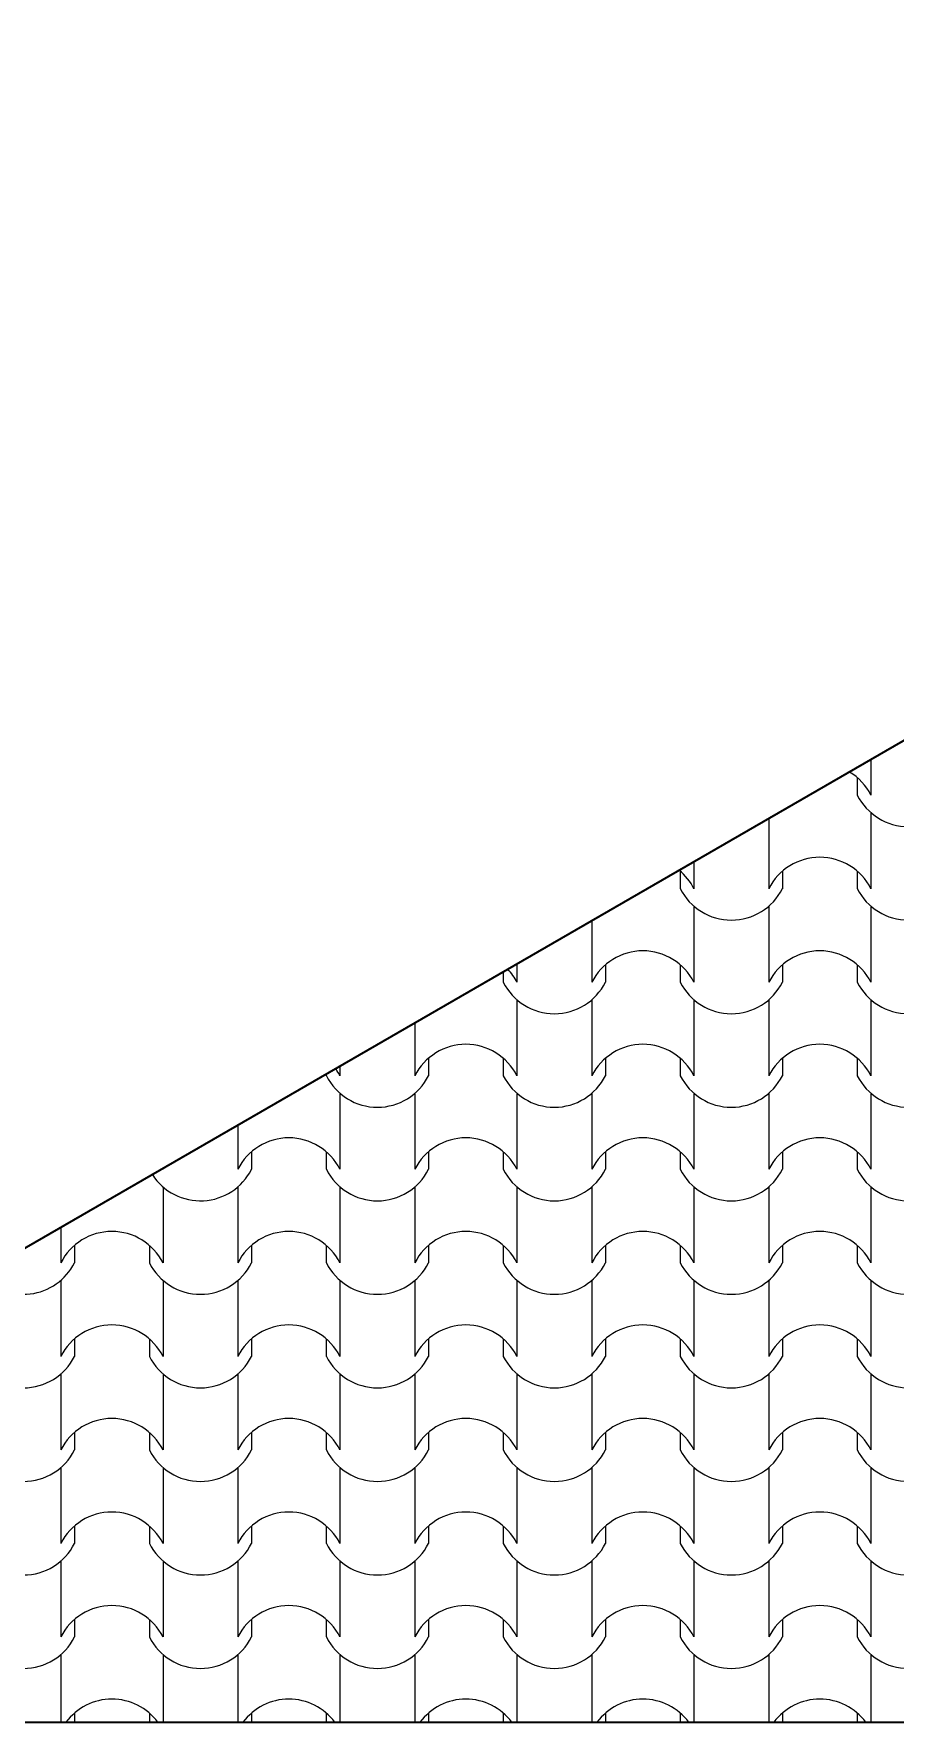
# Model space of a CAD drawing. Header units: millimetres. Extents: x 102766 to 172228, y -127504 to -81044.
# Drawn here: x 105985 to 107370, y -100472 to -97758 of the extents above; entities that cross this region are included whole.
import ezdxf

# ---------------------------------------------------------------- set-up
doc = ezdxf.new("R2010")
doc.units = ezdxf.units.MM
doc.header["$MEASUREMENT"] = 0
doc.layers.add('2D Drafting - General_Pen_No__105', color=7, linetype='Continuous', lineweight=13, true_color=0xcae6ff)
doc.layers.add('2D Drafting - General_Pen_No__82', color=7, linetype='Continuous', lineweight=20, true_color=0xaaaaaa)
doc.layers.add('Shell - Roof_Pen_No__21', color=7, linetype='Continuous', lineweight=35)

# ---------------------------------------------------------------- blocks, each defined once
blk = doc.blocks.new('*X4')
at = {"layer": '2D Drafting - General_Pen_No__82', "linetype": 'Continuous'}
for p, q in [((107331.1, -98925), (107331.1, -98982.1)), ((107309.1, -98954.1), (107309.1, -98982.1)), ((107166.8, -99019.8), (107166.8, -99071.5)), ((107331.1, -99010.5), (107331.1, -99071.5)), ((107166.8, -99071.5), (107166.8, -99132.5)), ((107331.1, -99071.5), (107331.1, -99132.5)), ((107046.6, -99089.3), (107046.6, -99132.5)), ((107024.6, -99104.4), (107024.6, -99132.5)), ((107188.8, -99104.4), (107188.8, -99132.5)), ((107309.1, -99104.4), (107309.1, -99132.5)), ((106882.4, -99184.1), (106882.4, -99221.8)), ((107046.6, -99160.9), (107046.6, -99221.8)), ((107166.8, -99160.9), (107166.8, -99221.8)), ((107331.1, -99160.9), (107331.1, -99221.8)), ((106882.4, -99221.8), (106882.4, -99282.8)), ((107046.6, -99221.8), (107046.6, -99282.8)), ((107166.8, -99221.8), (107166.8, -99282.8)), ((107331.1, -99221.8), (107331.1, -99282.8)), ((106740.1, -99266.2), (106740.1, -99282.8)), ((106762.1, -99253.5), (106762.1, -99282.8)), ((106904.4, -99254.8), (106904.4, -99282.8)), ((107024.6, -99254.8), (107024.6, -99282.8)), ((107188.8, -99254.8), (107188.8, -99282.8)), ((107309.1, -99254.8), (107309.1, -99282.8)), ((106762.1, -99311.2), (106762.1, -99372.2)), ((106882.4, -99311.2), (106882.4, -99372.2)), ((107046.6, -99311.2), (107046.6, -99372.2)), ((107166.8, -99311.2), (107166.8, -99372.2)), ((107331.1, -99311.2), (107331.1, -99372.2)), ((106597.9, -99348.3), (106597.9, -99372.2)), ((106597.9, -99372.2), (106597.9, -99433.1)), ((106762.1, -99372.2), (106762.1, -99433.1)), ((106882.4, -99372.2), (106882.4, -99433.1)), ((107046.6, -99372.2), (107046.6, -99433.1)), ((107166.8, -99372.2), (107166.8, -99433.1)), ((107331.1, -99372.2), (107331.1, -99433.1)), ((106477.6, -99417.7), (106477.6, -99433.1)), ((106619.9, -99405.1), (106619.9, -99433.1)), ((106740.1, -99405.1), (106740.1, -99433.1)), ((106904.4, -99405.1), (106904.4, -99433.1)), ((107024.6, -99405.1), (107024.6, -99433.1)), ((107188.8, -99405.1), (107188.8, -99433.1)), ((107309.1, -99405.1), (107309.1, -99433.1)), ((106455.6, -99430.4), (106455.6, -99433.1)), ((106477.6, -99461.5), (106477.6, -99522.5)), ((106597.9, -99461.5), (106597.9, -99522.5)), ((106762.1, -99461.5), (106762.1, -99522.5)), ((106882.4, -99461.5), (106882.4, -99522.5)), ((107046.6, -99461.5), (107046.6, -99522.5)), ((107166.8, -99461.5), (107166.8, -99522.5)), ((107331.1, -99461.5), (107331.1, -99522.5)), ((106313.4, -99512.6), (106313.4, -99522.5)), ((106313.4, -99522.5), (106313.4, -99583.5)), ((106477.6, -99522.5), (106477.6, -99583.5)), ((106597.9, -99522.5), (106597.9, -99583.5)), ((106762.1, -99522.5), (106762.1, -99583.5)), ((106882.4, -99522.5), (106882.4, -99583.5)), ((107046.6, -99522.5), (107046.6, -99583.5)), ((107166.8, -99522.5), (107166.8, -99583.5)), ((107331.1, -99522.5), (107331.1, -99583.5)), ((106335.4, -99555.4), (106335.4, -99583.5)), ((106455.6, -99555.4), (106455.6, -99583.5)), ((106619.9, -99555.4), (106619.9, -99583.5)), ((106740.1, -99555.4), (106740.1, -99583.5)), ((106904.4, -99555.4), (106904.4, -99583.5)), ((107024.6, -99555.4), (107024.6, -99583.5)), ((107188.8, -99555.4), (107188.8, -99583.5)), ((107309.1, -99555.4), (107309.1, -99583.5)), ((106193.2, -99582), (106193.2, -99583.5)), ((106193.2, -99611.9), (106193.2, -99672.8)), ((106313.4, -99611.9), (106313.4, -99672.8)), ((106477.6, -99611.9), (106477.6, -99672.8)), ((106597.9, -99611.9), (106597.9, -99672.8)), ((106762.1, -99611.9), (106762.1, -99672.8)), ((106882.4, -99611.9), (106882.4, -99672.8)), ((107046.6, -99611.9), (107046.6, -99672.8)), ((107166.8, -99611.9), (107166.8, -99672.8)), ((107331.1, -99611.9), (107331.1, -99672.8)), ((106193.2, -99672.8), (106193.2, -99733.8)), ((106313.4, -99672.8), (106313.4, -99733.8)), ((106477.6, -99672.8), (106477.6, -99733.8)), ((106597.9, -99672.8), (106597.9, -99733.8)), ((106762.1, -99672.8), (106762.1, -99733.8)), ((106882.4, -99672.8), (106882.4, -99733.8)), ((107046.6, -99672.8), (107046.6, -99733.8)), ((107166.8, -99672.8), (107166.8, -99733.8)), ((107331.1, -99672.8), (107331.1, -99733.8)), ((106028.9, -99676.8), (106028.9, -99733.8)), ((106050.9, -99705.8), (106050.9, -99733.8)), ((106171.2, -99705.8), (106171.2, -99733.8)), ((106335.4, -99705.8), (106335.4, -99733.8)), ((106455.6, -99705.8), (106455.6, -99733.8)), ((106619.9, -99705.8), (106619.9, -99733.8)), ((106740.1, -99705.8), (106740.1, -99733.8)), ((106904.4, -99705.8), (106904.4, -99733.8)), ((107024.6, -99705.8), (107024.6, -99733.8)), ((107188.8, -99705.8), (107188.8, -99733.8)), ((107309.1, -99705.8), (107309.1, -99733.8)), ((106028.9, -99762.2), (106028.9, -99823.2)), ((106193.2, -99762.2), (106193.2, -99823.2)), ((106313.4, -99762.2), (106313.4, -99823.2)), ((106477.6, -99762.2), (106477.6, -99823.2)), ((106597.9, -99762.2), (106597.9, -99823.2)), ((106762.1, -99762.2), (106762.1, -99823.2)), ((106882.4, -99762.2), (106882.4, -99823.2)), ((107046.6, -99762.2), (107046.6, -99823.2)), ((107166.8, -99762.2), (107166.8, -99823.2)), ((107331.1, -99762.2), (107331.1, -99823.2)), ((106028.9, -99823.2), (106028.9, -99884.1)), ((106193.2, -99823.2), (106193.2, -99884.1)), ((106313.4, -99823.2), (106313.4, -99884.1)), ((106477.6, -99823.2), (106477.6, -99884.1)), ((106597.9, -99823.2), (106597.9, -99884.1)), ((106762.1, -99823.2), (106762.1, -99884.1)), ((106882.4, -99823.2), (106882.4, -99884.1)), ((107046.6, -99823.2), (107046.6, -99884.1)), ((107166.8, -99823.2), (107166.8, -99884.1)), ((107331.1, -99823.2), (107331.1, -99884.1)), ((106050.9, -99856.1), (106050.9, -99884.1)), ((106171.2, -99856.1), (106171.2, -99884.1)), ((106335.4, -99856.1), (106335.4, -99884.1)), ((106455.6, -99856.1), (106455.6, -99884.1)), ((106619.9, -99856.1), (106619.9, -99884.1)), ((106740.1, -99856.1), (106740.1, -99884.1)), ((106904.4, -99856.1), (106904.4, -99884.1)), ((107024.6, -99856.1), (107024.6, -99884.1)), ((107188.8, -99856.1), (107188.8, -99884.1)), ((107309.1, -99856.1), (107309.1, -99884.1)), ((106028.9, -99912.5), (106028.9, -99973.5)), ((106193.2, -99912.5), (106193.2, -99973.5)), ((106313.4, -99912.5), (106313.4, -99973.5)), ((106477.6, -99912.5), (106477.6, -99973.5)), ((106597.9, -99912.5), (106597.9, -99973.5)), ((106762.1, -99912.5), (106762.1, -99973.5)), ((106882.4, -99912.5), (106882.4, -99973.5)), ((107046.6, -99912.5), (107046.6, -99973.5)), ((107166.8, -99912.5), (107166.8, -99973.5)), ((107331.1, -99912.5), (107331.1, -99973.5)), ((106028.9, -99973.5), (106028.9, -100034.5)), ((106193.2, -99973.5), (106193.2, -100034.5)), ((106313.4, -99973.5), (106313.4, -100034.5)), ((106477.6, -99973.5), (106477.6, -100034.5)), ((106597.9, -99973.5), (106597.9, -100034.5)), ((106762.1, -99973.5), (106762.1, -100034.5)), ((106882.4, -99973.5), (106882.4, -100034.5)), ((107046.6, -99973.5), (107046.6, -100034.5)), ((107166.8, -99973.5), (107166.8, -100034.5)), ((107331.1, -99973.5), (107331.1, -100034.5)), ((106050.9, -100006.4), (106050.9, -100034.5)), ((106171.2, -100006.4), (106171.2, -100034.5)), ((106335.4, -100006.4), (106335.4, -100034.5)), ((106455.6, -100006.4), (106455.6, -100034.5)), ((106619.9, -100006.4), (106619.9, -100034.5)), ((106740.1, -100006.4), (106740.1, -100034.5)), ((106904.4, -100006.4), (106904.4, -100034.5)), ((107024.6, -100006.4), (107024.6, -100034.5)), ((107188.8, -100006.4), (107188.8, -100034.5)), ((107309.1, -100006.4), (107309.1, -100034.5)), ((106028.9, -100062.9), (106028.9, -100123.8)), ((106193.2, -100062.9), (106193.2, -100123.8)), ((106313.4, -100062.9), (106313.4, -100123.8)), ((106477.6, -100062.9), (106477.6, -100123.8)), ((106597.9, -100062.9), (106597.9, -100123.8)), ((106762.1, -100062.9), (106762.1, -100123.8)), ((106882.4, -100062.9), (106882.4, -100123.8)), ((107046.6, -100062.9), (107046.6, -100123.8)), ((107166.8, -100062.9), (107166.8, -100123.8)), ((107331.1, -100062.9), (107331.1, -100123.8)), ((106028.9, -100123.8), (106028.9, -100184.8)), ((106193.2, -100123.8), (106193.2, -100184.8)), ((106313.4, -100123.8), (106313.4, -100184.8)), ((106477.6, -100123.8), (106477.6, -100184.8)), ((106597.9, -100123.8), (106597.9, -100184.8)), ((106762.1, -100123.8), (106762.1, -100184.8)), ((106882.4, -100123.8), (106882.4, -100184.8)), ((107046.6, -100123.8), (107046.6, -100184.8)), ((107166.8, -100123.8), (107166.8, -100184.8)), ((107331.1, -100123.8), (107331.1, -100184.8)), ((106050.9, -100156.8), (106050.9, -100184.8)), ((106171.2, -100156.8), (106171.2, -100184.8)), ((106335.4, -100156.8), (106335.4, -100184.8)), ((106455.6, -100156.8), (106455.6, -100184.8)), ((106619.9, -100156.8), (106619.9, -100184.8)), ((106740.1, -100156.8), (106740.1, -100184.8)), ((106904.4, -100156.8), (106904.4, -100184.8)), ((107024.6, -100156.8), (107024.6, -100184.8)), ((107188.8, -100156.8), (107188.8, -100184.8)), ((107309.1, -100156.8), (107309.1, -100184.8)), ((106028.9, -100213.2), (106028.9, -100274.2)), ((106193.2, -100213.2), (106193.2, -100274.2)), ((106313.4, -100213.2), (106313.4, -100274.2)), ((106477.6, -100213.2), (106477.6, -100274.2)), ((106597.9, -100213.2), (106597.9, -100274.2)), ((106762.1, -100213.2), (106762.1, -100274.2)), ((106882.4, -100213.2), (106882.4, -100274.2)), ((107046.6, -100213.2), (107046.6, -100274.2)), ((107166.8, -100213.2), (107166.8, -100274.2)), ((107331.1, -100213.2), (107331.1, -100274.2)), ((106028.9, -100274.2), (106028.9, -100335.1)), ((106193.2, -100274.2), (106193.2, -100335.1)), ((106313.4, -100274.2), (106313.4, -100335.1)), ((106477.6, -100274.2), (106477.6, -100335.1)), ((106597.9, -100274.2), (106597.9, -100335.1)), ((106762.1, -100274.2), (106762.1, -100335.1)), ((106882.4, -100274.2), (106882.4, -100335.1)), ((107046.6, -100274.2), (107046.6, -100335.1)), ((107166.8, -100274.2), (107166.8, -100335.1)), ((107331.1, -100274.2), (107331.1, -100335.1)), ((106050.9, -100307.1), (106050.9, -100335.1)), ((106171.2, -100307.1), (106171.2, -100335.1)), ((106335.4, -100307.1), (106335.4, -100335.1)), ((106455.6, -100307.1), (106455.6, -100335.1)), ((106619.9, -100307.1), (106619.9, -100335.1)), ((106740.1, -100307.1), (106740.1, -100335.1)), ((106904.4, -100307.1), (106904.4, -100335.1)), ((107024.6, -100307.1), (107024.6, -100335.1)), ((107188.8, -100307.1), (107188.8, -100335.1)), ((107309.1, -100307.1), (107309.1, -100335.1)), ((106028.9, -100363.5), (106028.9, -100424.5)), ((106193.2, -100363.5), (106193.2, -100424.5)), ((106313.4, -100363.5), (106313.4, -100424.5)), ((106477.6, -100363.5), (106477.6, -100424.5)), ((106597.9, -100363.5), (106597.9, -100424.5)), ((106762.1, -100363.5), (106762.1, -100424.5)), ((106882.4, -100363.5), (106882.4, -100424.5)), ((107046.6, -100363.5), (107046.6, -100424.5)), ((107166.8, -100363.5), (107166.8, -100424.5)), ((107331.1, -100363.5), (107331.1, -100424.5)), ((106028.9, -100424.5), (106028.9, -100472.1)), ((106193.2, -100424.5), (106193.2, -100472.1)), ((106313.4, -100424.5), (106313.4, -100472.1)), ((106477.6, -100424.5), (106477.6, -100472.1)), ((106597.9, -100424.5), (106597.9, -100472.1)), ((106762.1, -100424.5), (106762.1, -100472.1)), ((106882.4, -100424.5), (106882.4, -100472.1)), ((107046.6, -100424.5), (107046.6, -100472.1)), ((107166.8, -100424.5), (107166.8, -100472.1)), ((107331.1, -100424.5), (107331.1, -100472.1)), ((106050.9, -100457.4), (106050.9, -100472.1)), ((106171.2, -100457.4), (106171.2, -100472.1)), ((106335.4, -100457.4), (106335.4, -100472.1)), ((106455.6, -100457.4), (106455.6, -100472.1)), ((106619.9, -100457.4), (106619.9, -100472.1)), ((106740.1, -100457.4), (106740.1, -100472.1)), ((106904.4, -100457.4), (106904.4, -100472.1)), ((107024.6, -100457.4), (107024.6, -100472.1)), ((107188.8, -100457.4), (107188.8, -100472.1)), ((107309.1, -100457.4), (107309.1, -100472.1))]:
    blk.add_line(p, q, dxfattribs=at)
for centre, radius, start, end in [((107248.7, -99024.1), 92.5, 26.9885, 58.8364), ((107391.2, -98940.8), 91.9, 206.7044, 333.2956), ((106964.2, -99174.4), 92.5, 26.9885, 50.6125), ((107249.2, -99174.4), 92.5, 90.1705, 153.0115), ((107248.7, -99174.4), 92.5, 26.9885, 89.8295), ((107106.7, -99091.1), 91.9, 206.7044, 333.2956), ((107391.2, -99091.1), 91.9, 206.7044, 333.2956), ((106964.8, -99324.8), 92.5, 90.1705, 153.0115), ((106964.2, -99324.8), 92.5, 26.9885, 89.8295), ((107249.2, -99324.8), 92.5, 90.1705, 153.0115), ((107248.7, -99324.8), 92.5, 26.9885, 89.8295), ((106679.7, -99324.8), 92.5, 26.9885, 42.8138), ((106822.2, -99241.5), 91.9, 206.7044, 333.2956), ((107106.7, -99241.5), 91.9, 206.7044, 333.2956), ((107391.2, -99241.5), 91.9, 206.7044, 333.2956), ((106680.3, -99475.1), 92.5, 90.1705, 153.0115), ((106679.7, -99475.1), 92.5, 26.9885, 89.8295), ((106964.8, -99475.1), 92.5, 90.1705, 153.0115), ((106964.2, -99475.1), 92.5, 26.9885, 89.8295), ((107249.2, -99475.1), 92.5, 90.1705, 153.0115), ((107248.7, -99475.1), 92.5, 26.9885, 89.8295), ((106395.2, -99475.1), 92.5, 26.9885, 35.251), ((106537.8, -99391.8), 91.9, 206.7044, 333.2956), ((106822.2, -99391.8), 91.9, 206.7044, 333.2956), ((107106.7, -99391.8), 91.9, 206.7044, 333.2956), ((107391.2, -99391.8), 91.9, 206.7044, 333.2956), ((106395.8, -99625.4), 92.5, 90.1705, 153.0115), ((106395.2, -99625.4), 92.5, 26.9885, 89.8295), ((106680.3, -99625.4), 92.5, 90.1705, 153.0115), ((106679.7, -99625.4), 92.5, 26.9885, 89.8295), ((106964.8, -99625.4), 92.5, 90.1705, 153.0115), ((106964.2, -99625.4), 92.5, 26.9885, 89.8295), ((107249.2, -99625.4), 92.5, 90.1705, 153.0115), ((107248.7, -99625.4), 92.5, 26.9885, 89.8295), ((106253.3, -99542.2), 91.9, 212.7698, 333.2956), ((106110.8, -99625.4), 92.5, 26.9885, 27.7796), ((106537.8, -99542.2), 91.9, 206.7044, 333.2956), ((106822.2, -99542.2), 91.9, 206.7044, 333.2956), ((107106.7, -99542.2), 91.9, 206.7044, 333.2956), ((107391.2, -99542.2), 91.9, 206.7044, 333.2956), ((106111.3, -99775.8), 92.5, 90.1705, 153.0115), ((106110.8, -99775.8), 92.5, 26.9885, 89.8295), ((106395.8, -99775.8), 92.5, 90.1705, 153.0115), ((106395.2, -99775.8), 92.5, 26.9885, 89.8295), ((106680.3, -99775.8), 92.5, 90.1705, 153.0115), ((106679.7, -99775.8), 92.5, 26.9885, 89.8295), ((106964.8, -99775.8), 92.5, 90.1705, 153.0115), ((106964.2, -99775.8), 92.5, 26.9885, 89.8295), ((107249.2, -99775.8), 92.5, 90.1705, 153.0115), ((107248.7, -99775.8), 92.5, 26.9885, 89.8295), ((105968.8, -99692.5), 91.9, 220.332, 333.2956), ((106253.3, -99692.5), 91.9, 206.7044, 333.2956), ((106537.8, -99692.5), 91.9, 206.7044, 333.2956), ((106822.2, -99692.5), 91.9, 206.7044, 333.2956), ((107106.7, -99692.5), 91.9, 206.7044, 333.2956), ((107391.2, -99692.5), 91.9, 206.7044, 333.2956), ((106111.3, -99926.1), 92.5, 90.1705, 153.0115), ((106110.8, -99926.1), 92.5, 26.9885, 89.8295), ((106395.8, -99926.1), 92.5, 90.1705, 153.0115), ((106395.2, -99926.1), 92.5, 26.9885, 89.8295), ((106680.3, -99926.1), 92.5, 90.1705, 153.0115), ((106679.7, -99926.1), 92.5, 26.9885, 89.8295), ((106964.8, -99926.1), 92.5, 90.1705, 153.0115), ((106964.2, -99926.1), 92.5, 26.9885, 89.8295), ((107249.2, -99926.1), 92.5, 90.1705, 153.0115), ((107248.7, -99926.1), 92.5, 26.9885, 89.8295), ((105968.8, -99842.8), 91.9, 206.7044, 333.2956), ((106253.3, -99842.8), 91.9, 206.7044, 333.2956), ((106537.8, -99842.8), 91.9, 206.7044, 333.2956), ((106822.2, -99842.8), 91.9, 206.7044, 333.2956), ((107106.7, -99842.8), 91.9, 206.7044, 333.2956), ((107391.2, -99842.8), 91.9, 206.7044, 333.2956), ((106111.3, -100076.4), 92.5, 90.1705, 153.0115), ((106110.8, -100076.4), 92.5, 26.9885, 89.8295), ((106395.8, -100076.4), 92.5, 90.1705, 153.0115), ((106395.2, -100076.4), 92.5, 26.9885, 89.8295), ((106680.3, -100076.4), 92.5, 90.1705, 153.0115), ((106679.7, -100076.4), 92.5, 26.9885, 89.8295), ((106964.8, -100076.4), 92.5, 90.1705, 153.0115), ((106964.2, -100076.4), 92.5, 26.9885, 89.8295), ((107249.2, -100076.4), 92.5, 90.1705, 153.0115), ((107248.7, -100076.4), 92.5, 26.9885, 89.8295), ((105968.8, -99993.2), 91.9, 206.7044, 333.2956), ((106253.3, -99993.2), 91.9, 206.7044, 333.2956), ((106537.8, -99993.2), 91.9, 206.7044, 333.2956), ((106822.2, -99993.2), 91.9, 206.7044, 333.2956), ((107106.7, -99993.2), 91.9, 206.7044, 333.2956), ((107391.2, -99993.2), 91.9, 206.7044, 333.2956), ((106111.3, -100226.8), 92.5, 90.1705, 153.0115), ((106110.8, -100226.8), 92.5, 26.9885, 89.8295), ((106395.8, -100226.8), 92.5, 90.1705, 153.0115), ((106395.2, -100226.8), 92.5, 26.9885, 89.8295), ((106680.3, -100226.8), 92.5, 90.1705, 153.0115), ((106679.7, -100226.8), 92.5, 26.9885, 89.8295), ((106964.8, -100226.8), 92.5, 90.1705, 153.0115), ((106964.2, -100226.8), 92.5, 26.9885, 89.8295), ((107249.2, -100226.8), 92.5, 90.1705, 153.0115), ((107248.7, -100226.8), 92.5, 26.9885, 89.8295), ((105968.8, -100143.5), 91.9, 206.7044, 333.2956), ((106253.3, -100143.5), 91.9, 206.7044, 333.2956), ((106537.8, -100143.5), 91.9, 206.7044, 333.2956), ((106822.2, -100143.5), 91.9, 206.7044, 333.2956), ((107106.7, -100143.5), 91.9, 206.7044, 333.2956), ((107391.2, -100143.5), 91.9, 206.7044, 333.2956), ((106111.3, -100377.1), 92.5, 90.1705, 153.0115), ((106110.8, -100377.1), 92.5, 26.9885, 89.8295), ((106395.8, -100377.1), 92.5, 90.1705, 153.0115), ((106395.2, -100377.1), 92.5, 26.9885, 89.8295), ((106680.3, -100377.1), 92.5, 90.1705, 153.0115), ((106679.7, -100377.1), 92.5, 26.9885, 89.8295), ((106964.8, -100377.1), 92.5, 90.1705, 153.0115), ((106964.2, -100377.1), 92.5, 26.9885, 89.8295), ((107249.2, -100377.1), 92.5, 90.1705, 153.0115), ((107248.7, -100377.1), 92.5, 26.9885, 89.8295), ((105968.8, -100293.8), 91.9, 206.7044, 333.2956), ((106253.3, -100293.8), 91.9, 206.7044, 333.2956), ((106537.8, -100293.8), 91.9, 206.7044, 333.2956), ((106822.2, -100293.8), 91.9, 206.7044, 333.2956), ((107106.7, -100293.8), 91.9, 206.7044, 333.2956), ((107391.2, -100293.8), 91.9, 206.7044, 333.2956), ((106111.3, -100527.4), 92.5, 90.1705, 143.2548), ((106110.8, -100527.4), 92.5, 36.7452, 89.8295), ((106395.8, -100527.4), 92.5, 90.1705, 143.2548), ((106395.2, -100527.4), 92.5, 36.7452, 89.8295), ((106680.3, -100527.4), 92.5, 90.1705, 143.2548), ((106679.7, -100527.4), 92.5, 36.7452, 89.8295), ((106964.8, -100527.4), 92.5, 90.1705, 143.2548), ((106964.2, -100527.4), 92.5, 36.7452, 89.8295), ((107249.2, -100527.4), 92.5, 90.1705, 143.2548), ((107248.7, -100527.4), 92.5, 36.7452, 89.8295)]:
    blk.add_arc(centre, radius, start, end, dxfattribs=at)
blk = doc.blocks.new('Fill_2')
at = {"layer": '2D Drafting - General_Pen_No__105', "linetype": 'Continuous'}
for p, q in [((109351.7, -97758.4), (104651.4, -100472.1)), ((104651.4, -100472.1), (107601, -100472.1))]:
    blk.add_line(p, q, dxfattribs=at)
at = {"layer": '2D Drafting - General_Pen_No__82', "linetype": 'Continuous'}
blk.add_blockref('*X4', (0, 0), dxfattribs=at)

msp = doc.modelspace()

# ---------------------------------------------------------------- linework, layer by layer
at = {"layer": 'Shell - Roof_Pen_No__21', "linetype": 'Continuous'}
for p, q in [((109351.7, -97758.4), (104651.4, -100472.1)), ((104651.4, -100472.1), (107601, -100472.1))]:
    msp.add_line(p, q, dxfattribs=at)

# ---------------------------------------------------------------- block references
at = {"layer": '2D Drafting - General_Pen_No__82', "linetype": 'Continuous'}
msp.add_blockref('Fill_2', (0, 0), dxfattribs=at)

doc.saveas('drawing.dxf')
